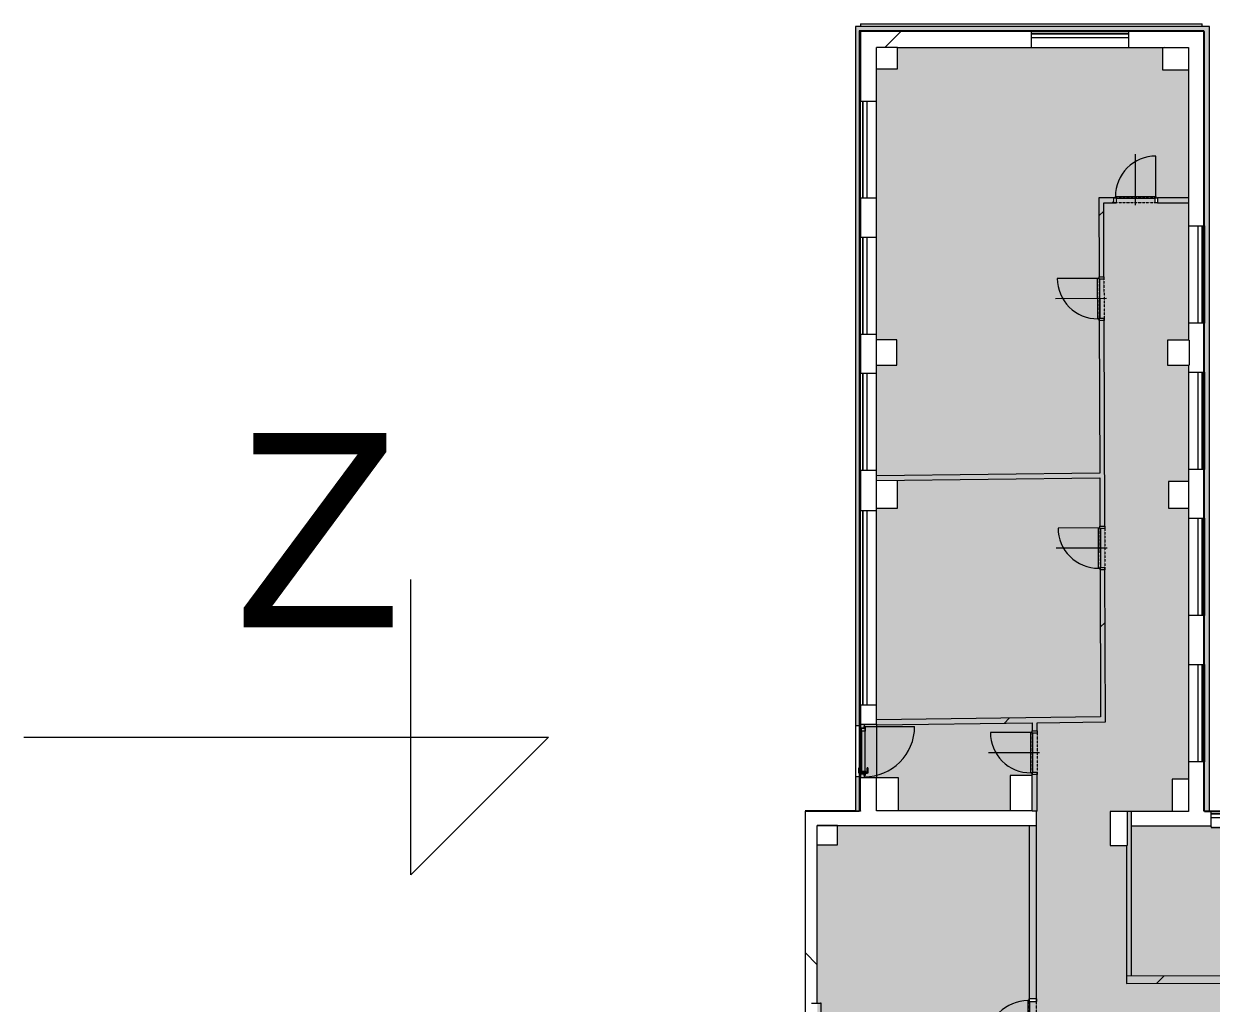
# Model space of a CAD drawing. Header units: millimetres. Extents: x -4051 to 472247, y -45352 to 20466.
# Drawn here: x 243694 to 268121, y -20089 to 58 of the extents above; entities that cross this region are included whole.
import ezdxf

# ---------------------------------------------------------------- set-up
doc = ezdxf.new("R2010")
doc.units = ezdxf.units.MM
doc.linetypes.add('Čerchovaná se dvěma tečkami', pattern=[2.59, 1, -0.53, 0, -0.53, 0, -0.53])
for name, color, linetype, lineweight in [('A-DETL-GENF', 92, 'Continuous', 9), ('A-DETL-THIN', 151, 'Continuous', 9), ('A-DOOR', 31, 'Continuous', 9), ('A-DOOR-FRAM', 31, 'Continuous', 9), ('A-FLOR', 192, 'Continuous', 9), ('A-GENM', 13, 'Continuous', 9), ('A-GLAZ', 151, 'Continuous', 9), ('A-GLAZ-SILL', 1, 'Continuous', 9), ('A-WALL', 113, 'Continuous', 9), ('A-WALL-PATT', 111, 'Continuous', 9), ('G-ANNO-TEXT', 231, 'Continuous', 9)]:
    doc.layers.add(name, color=color, linetype=linetype, lineweight=lineweight)
doc.styles.add('Arial_1', font='arial.ttf', dxfattribs={"height": 4000})
pattern_1 = [(45, (261221, 0), (-4242.6, 4242.6), [])]
pattern_2 = [(45, (261221, 0), (-7184, 7184), []), (45, (264094, -3e-12), (-7184, 7184), []), (45, (269842, -7e-12), (-4310.5, 10058), [4064, -2032, 67, -1965])]

# ---------------------------------------------------------------- blocks, each defined once
blk = doc.blocks.new('DVERE_1k_oblozka - DD03_01_800x1970_koupelna-1549491-Mapka _ závislý 1')
at = {"layer": 'A-DOOR'}
for p, q in [((-450, 53), (-400, 53)), ((-450, -47), (-450, 53)), ((-400, 53), (-400, -47)), ((0, 103), (0, -947)), ((400, 53), (450, 53)), ((400, -47), (400, 53)), ((450, 53), (450, -47)), ((-400, -47), (-450, -47)), ((-415, -47), (-415, -907)), ((-415, -62), (-400, -62)), ((-415, -77), (-415, -62)), ((415, -77), (-415, -77)), ((-400, -37), (400, -37)), ((305, -77), (-305, -77)), ((450, -47), (400, -47)), ((400, -62), (415, -62)), ((415, -77), (415, -47)), ((415, -62), (415, -77))]:
    blk.add_line(p, q, dxfattribs=at)
at = {"layer": 'A-DOOR', "linetype": 'Čerchovaná se dvěma tečkami'}
for p, q in [((-400, 53), (400, 53)), ((-400, -47), (400, -47))]:
    blk.add_line(p, q, dxfattribs=at)
at = {"layer": 'A-DOOR'}
blk.add_arc((-415, -77), 830, 270, 0, dxfattribs=at)
at = {"layer": 'A-DOOR-FRAM'}
for p, q in [((-450, 53), (-400, 53)), ((-400, 53), (-400, -47)), ((400, -47), (400, 53)), ((450, 53), (400, 53)), ((-400, -47), (-450, -47)), ((400, -47), (450, -47))]:
    blk.add_line(p, q, dxfattribs=at)
blk = doc.blocks.new('OKNO_4k_ - OKNO_4k_4000x1460-1966617-Mapka _ závislý 1')
at = {"layer": 'A-GLAZ'}
for p, q in [((-2000, 166), (2000, 166)), ((-2000, 115), (-2000, 166)), ((2000, 115), (-2000, 115)), ((-2000, 115), (2000, 115)), ((-2000, 35), (-2000, 115)), ((2000, 35), (-2000, 35)), ((2000, 166), (2000, 115)), ((2000, 115), (2000, 35))]:
    blk.add_line(p, q, dxfattribs=at)
blk = doc.blocks.new('OKNO_dvere vchod_1k_nadsvetlik - vstupni dvere 1100_2435-971794-Mapka _ závislý 1')
at = {"layer": 'A-GLAZ'}
for p, q in [((-995, -85), (-995, 950)), ((-1040, -85), (-960, -85)), ((-1040, -165), (-1040, -85)), ((-1040, -164), (-1035, -164)), ((-1040, -166), (-1040, -164)), ((-960, -165), (-1040, -165)), ((-1035, -166), (-1040, -166)), ((-1035, -164), (-1035, -166)), ((-995, -65), (-900, -65)), ((-995, -85), (-995, -65)), ((-995, -65), (-995, -85)), ((-900, -65), (-995, -65)), ((-960, -85), (-995, -85)), ((-960, -145), (-960, -85)), ((-960, -85), (-960, -165)), ((-900, -145), (-960, -145)), ((-960, -165), (-20, -165)), ((-900, -65), (-900, -145)), ((-80, -65), (-900, -65)), ((-900, -145), (-80, -145)), ((-147, -15), (-37, -15)), ((-37, -15), (-147, -15)), ((-147, -15), (-147, -28)), ((-147, -28), (-147, -15)), ((-147, -28), (-37, -28)), ((-37, -28), (-147, -28)), ((-147, -182), (-37, -182)), ((-37, -182), (-147, -182)), ((-147, -195), (-147, -182)), ((-147, -182), (-147, -195)), ((-147, -195), (-37, -195)), ((-37, -195), (-147, -195)), ((-80, -65), (15, -65)), ((-80, -145), (-80, -65)), ((15, -65), (-80, -65)), ((-20, -145), (-80, -145)), ((-70, -55), (-70, -155)), ((-24, -55), (-70, -55)), ((-24, -55), (-70, -55)), ((-24, -55), (-70, -55)), ((-24, -55), (-70, -55)), ((-70, -155), (-24, -155)), ((-70, -155), (-24, -155)), ((-70, -155), (-24, -155)), ((-70, -155), (-24, -155)), ((-57, -28), (-57, -182)), ((-37, -28), (-57, -28)), ((-37, -28), (-57, -28)), ((-57, -182), (-37, -182)), ((-57, -182), (-37, -182)), ((-51, -55), (-43, -55)), ((-51, -55), (-43, -55)), ((-43, -155), (-51, -155)), ((-43, -155), (-51, -155)), ((-37, -15), (-37, -28)), ((-37, -15), (-37, -28)), ((-37, -182), (-37, -28)), ((-37, -182), (-37, -195)), ((-37, -182), (-37, -195)), ((-24, -155), (-24, -55)), ((-24, -84), (-24, -55)), ((15, -85), (-20, -85)), ((-20, -85), (-20, -145)), ((-20, -85), (60, -85)), ((-20, -165), (-20, -85)), ((60, -165), (-20, -165)), ((15, -65), (15, -85)), ((15, -65), (15, -85)), ((55, -164), (60, -164)), ((55, -166), (55, -164)), ((60, -166), (55, -166)), ((60, -85), (60, -165)), ((60, -164), (60, -166))]:
    blk.add_line(p, q, dxfattribs=at)
blk.add_arc((-995, -85), 1035, 360, 90, dxfattribs=at)
at = {"layer": 'A-GLAZ-SILL'}
blk.add_line((-1040, 165), (60, 165), dxfattribs=at)
blk = doc.blocks.new('DVERE_1k_oblozka - DD03_01_800x1970_koupelna-1549493-Mapka _ závislý 1')
at = {"layer": 'A-DOOR'}
for p, q in [((-415, 72), (-415, 932)), ((0, -128), (0, 972)), ((-400, 72), (-450, 72)), ((-450, 72), (-450, -78)), ((415, 102), (-415, 102)), ((-415, 102), (-415, 87)), ((-415, 87), (-400, 87)), ((-400, -78), (-400, 72)), ((-400, 62), (400, 62)), ((305, 102), (-305, 102)), ((400, 87), (415, 87)), ((450, 72), (400, 72)), ((400, 72), (400, -78)), ((415, 87), (415, 102)), ((415, 102), (415, 72)), ((450, -78), (450, 72)), ((-450, -78), (-400, -78)), ((400, -78), (450, -78))]:
    blk.add_line(p, q, dxfattribs=at)
at = {"layer": 'A-DOOR', "linetype": 'Čerchovaná se dvěma tečkami'}
for p, q in [((-400, 72), (400, 72)), ((-400, -78), (400, -78))]:
    blk.add_line(p, q, dxfattribs=at)
at = {"layer": 'A-DOOR'}
blk.add_arc((-415, 102), 830, 360, 90, dxfattribs=at)
at = {"layer": 'A-DOOR-FRAM'}
for p, q in [((-400, 72), (-450, 72)), ((-400, -78), (-400, 72)), ((400, 72), (400, -78)), ((400, 72), (450, 72)), ((-450, -78), (-400, -78)), ((450, -78), (400, -78))]:
    blk.add_line(p, q, dxfattribs=at)
blk = doc.blocks.new('DVERE_1k_oblozka - DD03_01_800x1970_koupelna-1549492-Mapka _ závislý 1')
at = {"layer": 'A-DOOR'}
for p, q in [((-450, 53), (-400, 53)), ((-450, -47), (-450, 53)), ((-400, 53), (-400, -47)), ((0, 103), (0, -947)), ((400, 53), (450, 53)), ((400, -47), (400, 53)), ((450, 53), (450, -47)), ((-400, -47), (-450, -47)), ((-415, -47), (-415, -907)), ((-415, -62), (-400, -62)), ((-415, -77), (-415, -62)), ((415, -77), (-415, -77)), ((-400, -37), (400, -37)), ((305, -77), (-305, -77)), ((450, -47), (400, -47)), ((400, -62), (415, -62)), ((415, -77), (415, -47)), ((415, -62), (415, -77))]:
    blk.add_line(p, q, dxfattribs=at)
at = {"layer": 'A-DOOR', "linetype": 'Čerchovaná se dvěma tečkami'}
for p, q in [((-400, 53), (400, 53)), ((-400, -47), (400, -47))]:
    blk.add_line(p, q, dxfattribs=at)
at = {"layer": 'A-DOOR'}
blk.add_arc((-415, -77), 830, 270, 0, dxfattribs=at)
at = {"layer": 'A-DOOR-FRAM'}
for p, q in [((-450, 53), (-400, 53)), ((-400, 53), (-400, -47)), ((400, -47), (400, 53)), ((450, 53), (400, 53)), ((-400, -47), (-450, -47)), ((400, -47), (450, -47))]:
    blk.add_line(p, q, dxfattribs=at)
blk = doc.blocks.new('parapet s nosem_vnitní - parapet s nosem_vnitní-V78-Mapka _ závislý 1')
at = {"layer": 'A-GENM'}
for p, q in [((-450, -190), (-450, 0)), ((450, 0), (450, -190)), ((-450, -190), (-450, -200)), ((-450, -200), (450, -200)), ((-450, -200), (450, -200)), ((450, -200), (450, -190))]:
    blk.add_line(p, q, dxfattribs=at)
blk = doc.blocks.new('OKNO_2k_ - OKNO_2k_2000x1450-1963727-Mapka _ závislý 1')
at = {"layer": 'A-GLAZ'}
for p, q in [((-1000, 166), (1000, 166)), ((-1000, 115), (-1000, 166)), ((1000, 115), (-1000, 115)), ((-1000, 115), (1000, 115)), ((-1000, 35), (-1000, 115)), ((1000, 35), (-1000, 35)), ((1000, 166), (1000, 115)), ((1000, 115), (1000, 35))]:
    blk.add_line(p, q, dxfattribs=at)
blk = doc.blocks.new('parapet s nosem_vnitní - parapet s nosem_vnitní-568559-Mapka _ závislý 1')
at = {"layer": 'A-GENM'}
for p, q in [((-1000, -190), (-1000, 0)), ((1000, 0), (1000, -190)), ((-1000, -190), (-1000, -200)), ((-1000, -200), (1000, -200)), ((-1000, -200), (1000, -200)), ((1000, -200), (1000, -190))]:
    blk.add_line(p, q, dxfattribs=at)
blk = doc.blocks.new('parapet s nosem_vnitní - parapet s nosem_vnitní-1280328-Mapka _ závislý 1')
at = {"layer": 'A-GENM'}
for p, q in [((-2000, -190), (-2000, 0)), ((2000, 0), (2000, -190)), ((-2000, -190), (-2000, -200)), ((-2000, -200), (2000, -200)), ((-2000, -200), (2000, -200)), ((2000, -200), (2000, -190))]:
    blk.add_line(p, q, dxfattribs=at)
blk = doc.blocks.new('OKNO_2k_ - OKNO_2k_2000x1440-1963729-Mapka _ závislý 1')
at = {"layer": 'A-GLAZ'}
for p, q in [((-1000, -35), (1000, -35)), ((-1000, -115), (-1000, -35)), ((-1000, -115), (1000, -115)), ((-1000, -166), (-1000, -115)), ((1000, -115), (-1000, -115)), ((1000, -166), (-1000, -166)), ((1000, -35), (1000, -115)), ((1000, -115), (1000, -166))]:
    blk.add_line(p, q, dxfattribs=at)
blk = doc.blocks.new('parapet s nosem_vnitní - parapet s nosem_vnitní-1280325-Mapka _ závislý 1')
at = {"layer": 'A-GENM'}
for p, q in [((1000, 200), (-1000, 200)), ((-1000, 200), (-1000, 190)), ((1000, 200), (-1000, 200)), ((-1000, 0), (-1000, 190)), ((1000, 190), (1000, 200)), ((1000, 190), (1000, 0))]:
    blk.add_line(p, q, dxfattribs=at)
blk = doc.blocks.new('OKNO_2k_ - OKNO_2k_2000x1450-1963754-Mapka _ závislý 1')
at = {"layer": 'A-GLAZ'}
for p, q in [((-1000, -35), (1000, -35)), ((-1000, -115), (-1000, -35)), ((-1000, -115), (1000, -115)), ((-1000, -166), (-1000, -115)), ((1000, -115), (-1000, -115)), ((1000, -166), (-1000, -166)), ((1000, -35), (1000, -115)), ((1000, -115), (1000, -166))]:
    blk.add_line(p, q, dxfattribs=at)
blk = doc.blocks.new('OKNO_2k_ - OKNO_2k_2000 x 1500-1963725-Mapka _ závislý 1')
at = {"layer": 'A-GLAZ'}
for p, q in [((-1000, -35), (1000, -35)), ((-1000, -115), (-1000, -35)), ((-1000, -115), (1000, -115)), ((-1000, -166), (-1000, -115)), ((1000, -115), (-1000, -115)), ((1000, -166), (-1000, -166)), ((1000, -35), (1000, -115)), ((1000, -115), (1000, -166))]:
    blk.add_line(p, q, dxfattribs=at)
blk = doc.blocks.new('OKNO_2k_ - OKNO_2k_2400 x 1500-2131140-Mapka _ závislý 1')
at = {"layer": 'A-GLAZ'}
for p, q in [((-1200, -20), (1200, -20)), ((-1200, -100), (-1200, -20)), ((-1200, -100), (1200, -100)), ((-1200, -151), (-1200, -100)), ((1200, -100), (-1200, -100)), ((1200, -151), (-1200, -151)), ((1200, -20), (1200, -100)), ((1200, -100), (1200, -151))]:
    blk.add_line(p, q, dxfattribs=at)
blk = doc.blocks.new('parapet s nosem_vnitní - parapet s nosem_vnitní-V114-Mapka _ závislý 1')
at = {"layer": 'A-GENM'}
for p, q in [((1200, 200), (-1200, 200)), ((-1200, 200), (-1200, 190)), ((1200, 200), (-1200, 200)), ((-1200, 0), (-1200, 190)), ((1200, 190), (1200, 200)), ((1200, 190), (1200, 0))]:
    blk.add_line(p, q, dxfattribs=at)

msp = doc.modelspace()

# ---------------------------------------------------------------- hatches: boundary and pattern name
at = {"layer": 'A-DETL-GENF'}
h = msp.add_hatch(color=1, dxfattribs=at)
h.paths.add_polyline_path([(259935, -28962), (259935, -27934), (259765, -27934), (259765, -28962)])
h.paths.add_polyline_path([(277980, -28962), (277980, -27934), (272590, -27934), (272590, -28962), (276535, -28962)])
h.paths.add_polyline_path([(260185, -28962), (272290, -28962), (272290, -27934), (266030, -27934), (266030, -27116), (266170, -27116), (266170, -26158), (260015, -26158), (260015, -27300), (260470, -27300), (260470, -27934), (260185, -27934), (260185, -28938)])
h.paths.add_polyline_path([(306263, -17206), (306263, -17201), (305963, -17206)])
h.paths.add_polyline_path([(303255, -17206), (302445, -17206), (302445, -17626), (302045, -17626), (302045, -17206), (300300, -17206), (300300, -16586), (300700, -16586), (300700, -16956), (303333, -16956), (303333, -16556), (303733, -16556), (303733, -16956), (303575, -17201), (303255, -17201)])
h.paths.add_polyline_path([(303575, -17206), (303575, -17521), (303255, -17521), (303255, -17206), (303333, -17206)])
h.paths.add_polyline_path([(287267, -28813), (290069, -28813), (290069, -28418), (290469, -28418), (290469, -28813), (296064, -28813), (296064, -28515), (296164, -28515), (296164, -27157), (302484, -27157), (302484, -22766), (302069, -22766), (302069, -22732), (301980, -22732), (301980, -22382), (302484, -22366), (302484, -19232), (302734, -19232), (302734, -19830), (304824, -19830), (304824, -19580), (304874, -19580), (304874, -19830), (305674, -19830), (305674, -19580), (305724, -19580), (305724, -19830), (309958, -19830), (309958, -17206), (309010, -17206), (309010, -17501), (308710, -17501), (308710, -17206), (306263, -17206), (306263, -17501), (305963, -17501), (305963, -17206), (303578, -17201), (303733, -16956), (309308, -16956), (309308, -16584), (309708, -16584), (309708, -10920), (309308, -10920), (309308, -10523), (303721, -10564), (303721, -10951), (303303, -10952), (303301, -10564), (303150, -10561), (303149, -10385), (302049, -10392), (302049, -10572), (299980, -10577), (299979, -10406), (299929, -10392), (299928, -10372), (298279, -10372), (298278, -10418), (298229, -10418), (298230, -10598), (294708, -10622), (294708, -11022), (294308, -11022), (294308, -16631), (294728, -16631), (294728, -17172), (294308, -17172), (294308, -17585), (290500, -17585), (290500, -17935), (290000, -17935), (290000, -17585), (284831, -17585), (284831, -18005), (284431, -18005), (284431, -16843), (284031, -16830), (284031, -16443), (284431, -16443), (284431, -12506), (284752, -12488), (284781, -12481), (284781, -17335), (284846, -17335), (284846, -4241), (284781, -4241), (284781, -11626), (284681, -11606), (284431, -11606), (284431, -10846), (284096, -10846), (284096, -10446), (284431, -10446), (284431, -4686), (284096, -4686), (284096, -4286), (284431, -4286), (284431, -4241), (278023, -4241), (278023, -4286), (278348, -4286), (278348, -4686), (278023, -4686), (278023, -10446), (278348, -10446), (278348, -10846), (278023, -10846), (278023, -16143), (278448, -16143), (278448, -16843), (278048, -16843), (278048, -16443), (272453, -16443), (272453, -16843), (272053, -16843), (272053, -16443), (266478, -16443), (266478, -16143), (267314, -16140), (267314, -15478), (267654, -15478), (267654, -9908), (267244, -9908), (267244, -9358), (267654, -9358), (267654, -6966), (267224, -6966), (267224, -6451), (267654, -6451), (267654, -887), (267121, -887), (267121, -432), (261669, -432), (261669, -872), (261234, -891), (261234, -6443), (261654, -6443), (261654, -6963), (261234, -6963), (261234, -9340), (261669, -9340), (261669, -9908), (261234, -9908), (261234, -14352), (260879, -14358), (260879, -15447), (260903, -15452), (260904, -15452), (261689, -15452), (261689, -16130), (263982, -16130), (263982, -15402), (264437, -15402), (264437, -16140), (264527, -16143), (264527, -16430), (260430, -16430), (260430, -16830), (260015, -16830), (260015, -21265), (260430, -21265), (260430, -21665), (260015, -21665), (260035, -25858), (266470, -25858), (266470, -27684), (272070, -27684), (272070, -27207), (272470, -27207), (272470, -27684), (278067, -27684), (278067, -27207), (278467, -27207), (278467, -24339), (278717, -24339), (278717, -25069), (279257, -25069), (279257, -25319), (280157, -25319), (280157, -25069), (282347, -25069), (282347, -25319), (283232, -25319), (283247, -25069), (283823, -25069), (283823, -22483), (284173, -22483), (284173, -22393), (284573, -22393), (284573, -22813), (284173, -22813), (284173, -28413), (284518, -28413), (284518, -28813), (286806, -28813)])
h.paths.add_polyline_path([(292964, -24343), (292968, -24293), (293064, -24293), (293064, -24343), (292968, -24343)])
h.paths.add_polyline_path([(272470, -24274), (272370, -24274), (272370, -24224), (272470, -24224)])
h.paths.add_polyline_path([(293064, -23493), (292964, -23493), (292968, -23443), (293064, -23443)])
h.paths.add_polyline_path([(272470, -23424), (272370, -23424), (272370, -23374), (272470, -23374)])
h.paths.add_polyline_path([(284717, -22813), (284717, -22713), (284767, -22713), (284752, -22813)])
h.paths.add_polyline_path([(289237, -22813), (289187, -22813), (289187, -22713), (289237, -22713)])
h.paths.add_polyline_path([(288337, -22813), (288337, -22713), (288387, -22713), (288387, -22813)])
h.paths.add_polyline_path([(293134, -22813), (293134, -22713), (293184, -22713), (293184, -22813)])
h.paths.add_polyline_path([(293984, -22813), (293984, -22713), (294034, -22713), (294034, -22813)])
h.paths.add_polyline_path([(290814, -22813), (290764, -22813), (290764, -22713), (290814, -22713)])
h.paths.add_polyline_path([(291614, -22813), (291614, -22713), (291664, -22713), (291664, -22813)])
h.paths.add_polyline_path([(285567, -22813), (285567, -22713), (285617, -22713), (285617, -22813)])
h.paths.add_polyline_path([(278130, -22803), (278130, -22383), (278530, -22383), (278530, -22803), (278432, -22803)])
h.paths.add_polyline_path([(295909, -22732), (295909, -22382), (296409, -22382), (296409, -22732)])
h.paths.add_polyline_path([(295011, -22720), (295011, -22545), (295236, -22545), (295236, -22720)])
h.paths.add_polyline_path([(290500, -22713), (290000, -22713), (290000, -22363), (290500, -22363)])
h.paths.add_polyline_path([(297543, -22532), (297493, -22532), (297493, -22382), (297543, -22382)])
h.paths.add_polyline_path([(296693, -22532), (296643, -22532), (296643, -22382), (296693, -22382)])
h.paths.add_polyline_path([(263220, -22425), (263120, -22425), (263120, -22375), (263220, -22375)])
h.paths.add_polyline_path([(266470, -21665), (266030, -21665), (266030, -21265), (266470, -21265), (266470, -21600)])
h.paths.add_polyline_path([(268742, -21600), (268692, -21600), (268692, -21500), (268742, -21500), (268742, -21562)])
h.paths.add_polyline_path([(267842, -21600), (267842, -21500), (267892, -21500), (267892, -21600)])
h.paths.add_polyline_path([(271822, -21600), (271772, -21600), (271772, -21500), (271822, -21500), (271822, -21562)])
h.paths.add_polyline_path([(270972, -21600), (270922, -21600), (270922, -21500), (270972, -21500), (270972, -21562)])
h.paths.add_polyline_path([(263120, -21575), (263120, -21525), (263220, -21539), (263220, -21575)])
h.paths.add_polyline_path([(272088, -21562), (272088, -21212), (272588, -21212), (272584, -21562), (272370, -21562)])
h.paths.add_polyline_path([(264820, -21415), (264820, -21265), (264870, -21265), (264870, -21415)])
h.paths.add_polyline_path([(265720, -21415), (265670, -21415), (265670, -21265), (265720, -21265)])
h.paths.add_polyline_path([(283443, -21323), (283443, -21223), (283493, -21223), (283493, -21323)])
h.paths.add_polyline_path([(284143, -21323), (284093, -21323), (284093, -21223), (284143, -21223)])
h.paths.add_polyline_path([(264377, -20900), (264377, -20850), (264527, -20850), (264527, -20900)])
h.paths.add_polyline_path([(293225, -20879), (293175, -20879), (293176, -20729), (293226, -20729)])
h.paths.add_polyline_path([(292225, -20876), (292226, -20725), (292276, -20725), (292275, -20876), (292225, -20875)])
h.paths.add_polyline_path([(289334, -20864), (289284, -20864), (289285, -20714), (289335, -20714), (289334, -20864)])
h.paths.add_polyline_path([(288384, -20860), (288334, -20860), (288335, -20710), (288385, -20710), (288384, -20860)])
h.paths.add_polyline_path([(287167, -20705), (286867, -20704), (286867, -19936), (287167, -19936), (287167, -20036)])
h.paths.add_polyline_path([(286004, -20237), (285954, -20236), (285958, -20136), (286008, -20137), (286004, -20236)])
h.paths.add_polyline_path([(285155, -20208), (285105, -20206), (285108, -20106), (285158, -20108), (285155, -20206)])
h.paths.add_polyline_path([(264377, -20050), (264377, -20000), (264527, -20000), (264527, -20050)])
h.paths.add_polyline_path([(268991, -19675), (268990, -19525), (269040, -19525), (269041, -19675)])
h.paths.add_polyline_path([(269841, -19672), (269840, -19522), (269890, -19525), (269891, -19672)])
h.paths.add_polyline_path([(273207, -19659), (273207, -19509), (273256, -19509), (273256, -19659)])
h.paths.add_polyline_path([(274056, -19656), (274056, -19506), (274106, -19506), (274106, -19656)])
h.paths.add_polyline_path([(274756, -19543), (274756, -19143), (275056, -19143), (275056, -19543)])
h.paths.add_polyline_path([(281952, -19336), (281952, -19286), (282052, -19286), (282052, -19336)])
h.paths.add_polyline_path([(302124, -19232), (302124, -19132), (302174, -19132), (302174, -19232)])
h.paths.add_polyline_path([(301324, -19232), (301274, -19232), (301274, -19132), (301324, -19132)])
h.paths.add_polyline_path([(277306, -19013), (277256, -19013), (277256, -18913), (277306, -18913)])
h.paths.add_polyline_path([(276506, -19013), (276506, -18913), (276556, -18913), (276535, -19013)])
h.paths.add_polyline_path([(279078, -19013), (279078, -18913), (279128, -18913), (279128, -19013)])
h.paths.add_polyline_path([(278228, -19013), (278228, -18913), (278278, -18913), (278278, -19013)])
h.paths.add_polyline_path([(283647, -18846), (283597, -18846), (283597, -18746), (283647, -18746)])
h.paths.add_polyline_path([(284247, -18846), (284247, -18746), (284297, -18746), (284297, -18846)])
h.paths.add_polyline_path([(281952, -18686), (281952, -18636), (282052, -18636), (282052, -18686)])
h.paths.add_polyline_path([(282421, -18186), (282421, -16780), (282721, -16780), (282721, -18186), (282698, -18186)])
h.paths.add_polyline_path([(296436, -17972), (296026, -17972), (296026, -17272), (296436, -17272), (296436, -17585)])
h.paths.add_polyline_path([(295086, -17272), (295086, -17172), (295136, -17172), (295136, -17272)])
h.paths.add_polyline_path([(295936, -17272), (295936, -17172), (295986, -17172), (295986, -17272)])
h.paths.add_polyline_path([(308710, -17206), (309017, -17201), (309010, -17201), (308710, -17201)])
h.paths.add_polyline_path([(266393, -16843), (266043, -16843), (266043, -16143), (266393, -16143), (266393, -16443)])
h.paths.add_polyline_path([(280850, -15762), (280750, -15762), (280750, -15712), (280850, -15712)])
h.paths.add_polyline_path([(283078, -15762), (283078, -15712), (283178, -15712), (283178, -15762)])
h.paths.add_polyline_path([(264437, -15385), (264437, -15335), (264537, -15335), (264537, -15385), (264437, -15385)])
h.paths.add_polyline_path([(283078, -15112), (283078, -15062), (283178, -15062), (283178, -15112)])
h.paths.add_polyline_path([(280850, -15112), (280750, -15112), (280750, -15062), (280850, -15062)])
h.paths.add_polyline_path([(280750, -14852), (280750, -14802), (280850, -14802), (280850, -14852)])
h.paths.add_polyline_path([(283078, -14750), (283078, -14700), (283178, -14700), (283178, -14750)])
h.paths.add_polyline_path([(264537, -14535), (264437, -14535), (264437, -14485), (264537, -14485)])
h.paths.add_polyline_path([(280750, -14202), (280750, -14152), (280850, -14152), (280850, -14202)])
h.paths.add_polyline_path([(283178, -14100), (283078, -14100), (283078, -14050), (283178, -14050)])
h.paths.add_polyline_path([(300150, -13752), (300150, -13702), (300300, -13702), (300300, -13752)])
h.paths.add_polyline_path([(300300, -12902), (300150, -12902), (300150, -12852), (300300, -12852)])
h.paths.add_polyline_path([(300420, -12690), (300420, -12590), (300470, -12589), (300470, -12689)])
h.paths.add_polyline_path([(301070, -12687), (301070, -12587), (301120, -12587), (301120, -12686)])
h.paths.add_polyline_path([(303635, -12047), (303634, -11997), (303734, -11997), (303721, -12046)])
h.paths.add_polyline_path([(281248, -11479), (281198, -11479), (281198, -11379), (281248, -11379)])
h.paths.add_polyline_path([(282098, -11479), (282048, -11479), (282048, -11379), (282098, -11379)])
h.paths.add_polyline_path([(303627, -11197), (303634, -11147), (303726, -11147), (303721, -11196), (303634, -11197)])
h.paths.add_polyline_path([(265833, -11177), (265833, -11127), (265933, -11127), (265931, -11177)])
h.paths.add_polyline_path([(300700, -10977), (300300, -10977), (300300, -10577), (300700, -10584)])
h.paths.add_polyline_path([(265831, -10327), (265831, -10277), (265931, -10277), (265931, -10327)])
h.paths.add_polyline_path([(265817, -6045), (265817, -5995), (265916, -5995), (265916, -6045)])
h.paths.add_polyline_path([(265814, -5195), (265814, -5145), (265914, -5145), (265914, -5195)])
h.paths.add_polyline_path([(266164, -3625), (266114, -3625), (266114, -3525), (266164, -3525)])
h.paths.add_polyline_path([(266964, -3625), (266964, -3525), (267014, -3525), (267014, -3625)])
at = {"layer": 'A-WALL-PATT'}
for points in [[(268084, -102), (268084, -2), (260804, -2), (260804, -102), (267984, -102)], [(267984, -16143), (268084, -16143), (268084, -102), (267984, -102), (267984, -15862)]]:
    msp.add_hatch(color=41, dxfattribs=at).paths.add_polyline_path(points)
h = msp.add_hatch(color=41, dxfattribs=at)
h.paths.add_polyline_path([(260854, -16130), (260904, -16130), (260903, -15452), (260804, -15452), (260804, -16130)])
h.paths.add_polyline_path([(260804, -14377), (260904, -14352), (260903, -102), (260804, -102), (260804, -14352)])
h = msp.add_hatch(dxfattribs=at)
h.set_pattern_fill('FP_9', color=256, angle=45, style=0, pattern_type=2)
h.set_pattern_definition([(315, (260903.5, -10989.6), (5747.4, 5747.4), []), (270, (263595.7, -20147.5), (5747.4, -5747.4), [1016, -10478.7]), (315, (263596, -21163.5), (5747.4, 5747.4), [1016, -7112]), (9e-14, (264314, -21882), (5747.4, 5747.4), [1016, -10478.7]), (45, (265330, -21882), (-5747.4, 5747.4), [1016, -7112]), (270, (266048.5, -20147.5), (5747.4, -5747.4), [1016, -10478.7]), (315, (265330, -19429), (5747.4, 5747.4), [1016, -7112]), (9e-14, (264314, -19429), (5747.4, 5747.4), [1016, -10478.7]), (45, (263596, -20147.5), (-5747.4, 5747.4), [1016, -7112]), (315, (266977, -22811), (5747.4, 5747.4), [2032, -6096])])
h.paths.add_polyline_path([(260904, -16130), (261234, -16130), (261234, -15452), (260904, -15452)])
h.paths.add_polyline_path([(260904, -14352), (261234, -14352), (261234, -102), (260904, -102), (260904, -1532), (261232, -1532), (261224, -3532), (260904, -3532), (260904, -4332), (261232, -4332), (261224, -6332), (260904, -6332), (260904, -7132), (261232, -7132), (261224, -9132), (260904, -9132), (260904, -9957), (261233, -9957), (261224, -13957), (260904, -13957), (260904, -14261)])
h = msp.add_hatch(dxfattribs=at)
h.set_pattern_fill('FP_10', color=256, angle=-315, style=0, pattern_type=2)
h.set_pattern_definition([(225, (261735, -102), (5747, -5747), []), (180, (252577, -2794), (-5747.4, -5747.4), [1016, -10478.7]), (225, (251561, -2794), (5747.4, -5747.4), [1016, -7112]), (270, (250842.5, -3512.4), (5747.4, -5747.4), [1016, -10478.7]), (315, (250842.5, -4528), (5747.4, 5747.4), [1016, -7112]), (180, (252577, -5247), (-5747.4, -5747.4), [1016, -10478.7]), (225, (253295, -4528), (5747.4, -5747.4), [1016, -7112]), (270, (253295.3, -3512.4), (5747.4, -5747.4), [1016, -10478.7]), (315, (252577, -2794), (5747.4, 5747.4), [1016, -7112]), (225, (249914, -6176), (5747.4, -5747.4), [2032, -6096])])
h.paths.add_polyline_path([(267984, -432), (267984, -102), (266421, -102), (266421, -430), (264421, -422), (264421, -102), (261234, -102), (261234, -432), (267654, -432)])
h = msp.add_hatch(dxfattribs=at)
h.set_pattern_fill('FP_17', color=256, angle=45, style=0, pattern_type=2)
h.set_pattern_definition(pattern_2)
h.paths.add_polyline_path([(261234, -432), (261234, -872), (261669, -872), (261669, -432)])
h = msp.add_hatch(dxfattribs=at)
h.set_pattern_fill('FP_17', color=256, angle=45, style=0, pattern_type=2)
h.set_pattern_definition(pattern_2)
h.paths.add_polyline_path([(267121, -432), (267121, -887), (267654, -887), (267654, -432)])
h = msp.add_hatch(dxfattribs=at)
h.set_pattern_fill('FP_11', color=256, angle=45, style=0, pattern_type=2)
h.set_pattern_definition([(135, (267983.5, -5414), (-5747.4, -5747.4), []), (90, (265291.4, 3744), (-5747.4, 5747.4), [1016, -10478.7]), (135, (265291, 4760), (-5747.4, -5747.4), [1016, -7112]), (180, (264573, 5478.5), (-5747.4, -5747.4), [1016, -10478.7]), (225, (263557, 5478.5), (5747.4, -5747.4), [1016, -7112]), (90, (262838.5, 3744), (-5747.4, 5747.4), [1016, -10478.7]), (135, (263557, 3026), (-5747.4, -5747.4), [1016, -7112]), (180, (264573, 3025.7), (-5747.4, -5747.4), [1016, -10478.7]), (225, (265291, 3744), (5747.4, -5747.4), [1016, -7112]), (135, (261910, 6407), (-5747.4, -5747.4), [2032, -6096])])
h.paths.add_polyline_path([(267654, -16143), (267984, -16143), (267984, -15122), (267655, -15122), (267664, -13122), (267984, -13122), (267984, -12112), (267655, -12112), (267664, -10112), (267984, -10112), (267984, -9112), (267655, -9112), (267669, -7112), (267984, -7112), (267984, -6102), (267655, -6102), (267664, -4102), (267984, -4102), (267984, -432), (267654, -432), (267654, -15862)])
h = msp.add_hatch(dxfattribs=at)
h.set_pattern_fill('FP_12', color=256, style=0, pattern_type=2)
h.set_pattern_definition(pattern_1)
h.paths.add_polyline_path([(265809, -3625), (266114, -3625), (266114, -3525), (265808, -3525)])
h.paths.add_polyline_path([(267014, -3625), (267654, -3625), (267654, -3525), (267014, -3525)])
h = msp.add_hatch(dxfattribs=at)
h.set_pattern_fill('FP_12', color=256, style=0, pattern_type=2)
h.set_pattern_definition(pattern_1)
h.paths.add_polyline_path([(265843, -14201), (265943, -14199), (265933, -11177), (265833, -11177), (265838, -12455)])
h.paths.add_polyline_path([(265831, -10277), (265931, -10277), (265916, -6045), (265817, -6045), (265830, -10184)])
h.paths.add_polyline_path([(265814, -5145), (265914, -5145), (265909, -3625), (265809, -3625)])
h = msp.add_hatch(dxfattribs=at)
h.set_pattern_fill('FP_51', color=256, angle=45, style=0, pattern_type=2)
h.set_pattern_definition(pattern_2)
h.paths.add_polyline_path([(261234, -6963), (261654, -6963), (261654, -6443), (261234, -6443)])
h = msp.add_hatch(dxfattribs=at)
h.set_pattern_fill('FP_17', color=256, angle=45, style=0, pattern_type=2)
h.set_pattern_definition(pattern_2)
h.paths.add_polyline_path([(267224, -6966), (267664, -6966), (267654, -6451), (267224, -6451)])
h = msp.add_hatch(dxfattribs=at)
h.set_pattern_fill('FP_51', color=256, angle=45, style=0, pattern_type=2)
h.set_pattern_definition(pattern_2)
h.paths.add_polyline_path([(261234, -9908), (261669, -9908), (261669, -9335), (261234, -9340)])
h = msp.add_hatch(dxfattribs=at)
h.set_pattern_fill('FP_17', color=256, angle=45, style=0, pattern_type=2)
h.set_pattern_definition(pattern_2)
h.paths.add_polyline_path([(267244, -9908), (267654, -9908), (267654, -9358), (267244, -9358)])
h = msp.add_hatch(dxfattribs=at)
h.set_pattern_fill('FP_12', color=256, style=0, pattern_type=2)
h.set_pattern_definition(pattern_1)
h.paths.add_polyline_path([(261234, -14361), (265944, -14299), (265943, -14199), (261234, -14261), (261234, -14352)])
h = msp.add_hatch(dxfattribs=at)
h.set_pattern_fill('FP_17', color=256, angle=45, style=0, pattern_type=2)
h.set_pattern_definition(pattern_2)
h.paths.add_polyline_path([(261234, -15452), (261234, -16130), (261689, -16130), (261689, -15452)])
h = msp.add_hatch(dxfattribs=at)
h.set_pattern_fill('FP_17', color=256, angle=45, style=0, pattern_type=2)
h.set_pattern_definition(pattern_2)
h.paths.add_polyline_path([(263982, -16130), (264437, -16130), (264437, -15402), (263982, -15402)])
h = msp.add_hatch(dxfattribs=at)
h.set_pattern_fill('FP_17', color=256, angle=45, style=0, pattern_type=2)
h.set_pattern_definition(pattern_2)
h.paths.add_polyline_path([(267654, -16143), (267654, -15478), (267314, -15478), (267314, -16143)])
h = msp.add_hatch(dxfattribs=at)
h.set_pattern_fill('FP_13', color=256, angle=45, style=0, pattern_type=2)
h.set_pattern_definition([(45, (265020, -16430), (-5747, 5747), []), (5e-14, (274177.6, -13738), (5747.4, 5747.4), [1016, -10478.7]), (45, (275193.6, -13738), (-5747.4, 5747.4), [1016, -7112]), (90, (275912, -13019.4), (-5747.4, 5747.4), [1016, -10478.7]), (135, (275912, -12003.4), (-5747.4, -5747.4), [1016, -7112]), (5e-14, (274177.6, -11285), (5747.4, 5747.4), [1016, -10478.7]), (45, (273459, -12003.4), (-5747.4, 5747.4), [1016, -7112]), (90, (273459, -13019.4), (-5747.4, 5747.4), [1016, -10478.7]), (135, (274177.6, -13738), (-5747.4, -5747.4), [1016, -7112]), (45, (276841, -10356), (-5747.4, 5747.4), [2032, -6096])])
h.paths.add_polyline_path([(260103, -16430), (264527, -16430), (264527, -16140), (259765, -16140), (259765, -16430), (260015, -16430)])
h = msp.add_hatch(dxfattribs=at)
h.set_pattern_fill('FP_71', color=256, angle=45, style=0, pattern_type=2)
h.set_pattern_definition([(315, (266043, -19367), (5747, 5747), []), (270, (268735, -28525), (5747.4, -5747.4), [1016, -10478.7]), (315, (268735, -29541), (5747.4, 5747.4), [1016, -7112]), (360, (269453.4, -30259.3), (5747.4, 5747.4), [1016, -10478.7]), (45, (270469, -30259), (-5747.4, 5747.4), [1016, -7112]), (270, (271188, -28525), (5747.4, -5747.4), [1016, -10478.7]), (315, (270469, -27806.5), (5747.4, 5747.4), [1016, -7112]), (360, (269453.4, -27806.5), (5747.4, 5747.4), [1016, -10478.7]), (45, (268735, -28525), (-5747.4, 5747.4), [1016, -7112]), (315, (272117, -31188), (5747.4, 5747.4), [2032, -6096])])
h.paths.add_polyline_path([(266378, -16843), (266393, -16843), (266378, -16143), (266043, -16143), (266043, -16843), (266265, -16843)])
h = msp.add_hatch(dxfattribs=at)
h.set_pattern_fill('FP_22', color=256, angle=-315, style=0, pattern_type=2)
h.set_pattern_definition([(225, (269589, -16143), (5747, -5747), []), (180, (260431.4, -18835.4), (-5747.4, -5747.4), [1016, -10478.7]), (225, (259415, -18835.4), (5747.4, -5747.4), [1016, -7112]), (270, (258697, -19554), (5747.4, -5747.4), [1016, -10478.7]), (315, (258697, -20570), (5747.4, 5747.4), [1016, -7112]), (180, (260431.4, -21288), (-5747.4, -5747.4), [1016, -10478.7]), (225, (261150, -20570), (5747.4, -5747.4), [1016, -7112]), (270, (261150, -19554), (5747.4, -5747.4), [1016, -10478.7]), (315, (260431, -18835.4), (5747.4, 5747.4), [1016, -7112]), (225, (257768, -22217), (5747.4, -5747.4), [2032, -6096])])
h.paths.add_polyline_path([(278048, -16443), (278448, -16443), (278448, -16143), (276806, -16143), (276806, -16443), (278023, -16443)])
h.paths.add_polyline_path([(266478, -16443), (268121, -16443), (268121, -16143), (266478, -16143)])
h.paths.add_polyline_path([(270521, -16443), (270745, -16443), (270745, -16143), (270521, -16143), (270521, -16435)])
h.paths.add_polyline_path([(271995, -16443), (272606, -16434), (272606, -16143), (271995, -16143), (271995, -16439)])
h.paths.add_polyline_path([(275056, -16443), (275206, -16426), (275206, -16143), (275056, -16143), (275056, -16294)])
h = msp.add_hatch(dxfattribs=at)
h.set_pattern_fill('FP_14', color=256, angle=45, style=0, pattern_type=2)
h.set_pattern_definition([(135, (260015, -19308), (-5747, -5747), []), (90, (257323, -10150), (-5747.4, 5747.4), [1016, -10478.7]), (135, (257323, -9134), (-5747.4, -5747.4), [1016, -7112]), (180, (256605, -8416), (-5747.4, -5747.4), [1016, -10478.7]), (225, (255589, -8416), (5747.4, -5747.4), [1016, -7112]), (90, (254870.3, -10150), (-5747.4, 5747.4), [1016, -10478.7]), (135, (255589, -10869), (-5747.4, -5747.4), [1016, -7112]), (180, (256605, -10868.7), (-5747.4, -5747.4), [1016, -10478.7]), (225, (257323, -10150), (5747.4, -5747.4), [1016, -7112]), (135, (253941.5, -7487), (-5747.4, -5747.4), [2032, -6096])])
h.paths.add_polyline_path([(259765, -27934), (260015, -27934), (260015, -22789), (259765, -22789), (259765, -27300)])
h.paths.add_polyline_path([(259765, -21889), (260015, -21889), (260001, -20989), (259765, -20989), (259765, -21665)])
h.paths.add_polyline_path([(259815, -20089), (260015, -20089), (260015, -16430), (259765, -16430), (259765, -20089)])
h = msp.add_hatch(dxfattribs=at)
h.set_pattern_fill('FP_17', color=256, angle=45, style=0, pattern_type=2)
h.set_pattern_definition(pattern_2)
h.paths.add_polyline_path([(260430, -16830), (260430, -16430), (260015, -16430), (260015, -16830), (260103, -16830)])
h = msp.add_hatch(dxfattribs=at)
h.set_pattern_fill('FP_12', color=256, style=0, pattern_type=2)
h.set_pattern_definition(pattern_1)
h.paths.add_polyline_path([(266378, -19685), (268991, -19675), (268990, -19525), (266378, -19535)])
h.paths.add_polyline_path([(269891, -19672), (273207, -19659), (273206, -19509), (269890, -19522)])
h.paths.add_polyline_path([(274106, -19656), (275056, -19652), (275056, -19543), (274756, -19543), (274756, -19503), (274106, -19506)])

# ---------------------------------------------------------------- linework, layer by layer
at = {"layer": 'A-DETL-THIN'}
for p, q in [((267966, -87), (260879, -87)), ((260879, -87), (260879, -16142)), ((267966, -16140), (267966, -87)), ((251658, -17447), (251658, -11372)), ((243694, -14618), (254486, -14618)), ((254486, -14618), (251658, -17447)), ((260879, -16142), (259765, -16142)), ((259765, -16142), (259765, -28962)), ((277678, -16140), (267966, -16140))]:
    msp.add_line(p, q, dxfattribs=at)
at = {"layer": 'A-FLOR'}
msp.add_line((260804, -16130), (259765, -16130), dxfattribs=at)
at = {"layer": 'A-WALL'}
for p, q in [((260904, 58), (267935, 58)), ((260904, 58), (260904, -2)), ((267935, -4), (267935, 58)), ((260904, -102), (260904, -1532)), ((264421, -102), (260904, -102)), ((267984, -102), (266421, -102)), ((267984, -4102), (267984, -102)), ((261234, -14361), (261234, -432)), ((261669, -432), (261234, -432)), ((261669, -432), (267654, -432)), ((261669, -872), (261669, -432)), ((267121, -432), (267121, -887)), ((267654, -432), (267654, -6451)), ((261234, -872), (261669, -872)), ((267121, -887), (267654, -887)), ((260904, -3532), (260904, -4332)), ((266114, -3525), (265808, -3525)), ((265808, -3525), (265814, -5145)), ((265909, -3625), (266114, -3625)), ((265914, -5145), (265909, -3625)), ((267654, -3525), (267014, -3525)), ((267014, -3625), (267654, -3625)), ((265817, -6045), (265827, -9184)), ((265931, -10277), (265917, -6045)), ((267984, -7112), (267984, -6102)), ((260904, -6332), (260904, -7132)), ((261654, -6443), (261234, -6443)), ((261654, -6963), (261654, -6443)), ((267224, -6451), (267224, -6966)), ((267664, -6451), (267224, -6451)), ((267664, -6451), (267664, -6966)), ((261234, -6963), (261654, -6963)), ((267224, -6966), (267664, -6966)), ((267654, -6966), (267654, -16143)), ((260904, -9132), (260904, -9957)), ((265827, -9184), (261234, -9240)), ((267984, -10112), (267984, -9112)), ((261234, -9340), (265827, -9284)), ((261669, -9908), (261669, -9335)), ((265827, -9284), (265831, -10277)), ((267244, -9358), (267244, -9908)), ((267654, -9358), (267244, -9358)), ((261234, -9908), (261669, -9908)), ((267244, -9908), (267654, -9908)), ((265833, -11177), (265843, -14201)), ((265944, -14299), (265933, -11177)), ((267984, -13122), (267984, -12112)), ((260904, -13957), (260904, -14352)), ((260984, -14352), (261234, -14352)), ((265843, -14201), (261234, -14261)), ((261234, -14361), (264437, -14319)), ((264437, -14319), (264437, -14485)), ((264537, -14318), (265944, -14299)), ((264537, -14485), (264537, -14318)), ((267984, -16143), (267984, -15122)), ((264437, -16140), (264437, -15385)), ((264537, -16140), (264537, -15385)), ((261689, -15452), (260984, -15452)), ((261234, -16130), (261234, -15452)), ((261689, -16130), (261689, -15452)), ((263982, -15402), (263982, -16130)), ((264437, -15402), (263982, -15402)), ((264437, -16130), (264437, -15402)), ((267314, -15478), (267314, -16143)), ((267654, -15478), (267314, -15478)), ((260904, -16140), (259765, -16140)), ((259765, -16140), (259765, -20089)), ((260904, -16130), (260904, -16140)), ((264437, -16130), (261234, -16130)), ((264537, -16140), (264437, -16140)), ((264527, -20000), (264527, -16140)), ((267654, -16143), (266043, -16143)), ((266043, -16143), (266043, -16843)), ((266393, -16143), (266393, -16843)), ((266478, -19535), (266478, -16143)), ((260015, -16430), (264527, -16430)), ((260015, -20089), (260015, -16430)), ((260430, -16430), (260015, -16430)), ((260430, -16830), (260430, -16430)), ((264377, -16430), (264377, -20000)), ((266478, -16443), (268121, -16443)), ((260015, -16830), (260430, -16830)), ((266043, -16843), (266393, -16843)), ((266378, -16843), (266378, -19685)), ((268990, -19525), (266378, -19535)), ((266378, -19685), (268991, -19675))]:
    msp.add_line(p, q, dxfattribs=at)
at = {"layer": 'A-WALL', "color": 40}
for p, q in [((268084, -2), (260804, -2)), ((260804, -2), (260804, -16130)), ((268084, -16143), (268084, -2)), ((260804, -14377), (260903, -14377)), ((260903, -14352), (260904, -14352)), ((260903, -15432), (260804, -15432)), ((260904, -15452), (260903, -15452)), ((260904, -16130), (260904, -15452)), ((260804, -16130), (260904, -16130)), ((267984, -16143), (268121, -16143))]:
    msp.add_line(p, q, dxfattribs=at)
at = {"layer": 'A-WALL', "color": 41}
msp.add_line((260903, -14352), (260903, -15452), dxfattribs=at)

# ---------------------------------------------------------------- block references
at = {"layer": 'A-DOOR'}
for name, p, rotation in [('DVERE_1k_oblozka - DD03_01_800x1970_koupelna-1549492-Mapka _ závislý 1', (266564, -3572), 180), ('DVERE_1k_oblozka - DD03_01_800x1970_koupelna-1549491-Mapka _ závislý 1', (265862, -5595), 270.1895959118316), ('DVERE_1k_oblozka - DD03_01_800x1970_koupelna-1549491-Mapka _ závislý 1', (265879, -10727), 270.1895959118316), ('DVERE_1k_oblozka - DD03_01_800x1970_koupelna-1549491-Mapka _ závislý 1', (264484, -14935), 269.9999999999999), ('DVERE_1k_oblozka - DD03_01_800x1970_koupelna-1549493-Mapka _ závislý 1', (264449, -20450), 89.99999999999993)]:
    msp.add_blockref(name, p, dxfattribs=dict(at, rotation=rotation))
at = {"layer": 'A-GENM'}
for name, p, rotation in [('parapet s nosem_vnitní - parapet s nosem_vnitní-1280325-Mapka _ závislý 1', (265421, -232), 180), ('parapet s nosem_vnitní - parapet s nosem_vnitní-568559-Mapka _ závislý 1', (261034, -2532), 89.99999999999991), ('parapet s nosem_vnitní - parapet s nosem_vnitní-1280325-Mapka _ závislý 1', (267854, -5102), 89.99999999999986), ('parapet s nosem_vnitní - parapet s nosem_vnitní-568559-Mapka _ závislý 1', (261034, -5332), 89.99999999999991), ('parapet s nosem_vnitní - parapet s nosem_vnitní-568559-Mapka _ závislý 1', (261034, -8132), 89.99999999999991), ('parapet s nosem_vnitní - parapet s nosem_vnitní-1280325-Mapka _ závislý 1', (267854, -8112), 89.99999999999986), ('parapet s nosem_vnitní - parapet s nosem_vnitní-1280328-Mapka _ závislý 1', (261034, -11957), 89.99999999999991), ('parapet s nosem_vnitní - parapet s nosem_vnitní-1280325-Mapka _ závislý 1', (267854, -11112), 89.99999999999986), ('parapet s nosem_vnitní - parapet s nosem_vnitní-1280325-Mapka _ závislý 1', (267854, -14122), 89.99999999999986), ('parapet s nosem_vnitní - parapet s nosem_vnitní-V114-Mapka _ závislý 1', (269321, -16273), 180), ('parapet s nosem_vnitní - parapet s nosem_vnitní-V78-Mapka _ závislý 1', (259895, -20539), 89.99999999999991)]:
    msp.add_blockref(name, p, dxfattribs=dict(at, rotation=rotation))
at = {"layer": 'A-GLAZ'}
for name, p, rotation in [('OKNO_2k_ - OKNO_2k_2000x1440-1963729-Mapka _ závislý 1', (265421, -267), 180), ('OKNO_2k_ - OKNO_2k_2000x1450-1963727-Mapka _ závislý 1', (261069, -2532), 89.99999999999991), ('OKNO_2k_ - OKNO_2k_2000x1450-1963754-Mapka _ závislý 1', (267819, -5102), 89.99999999999986), ('OKNO_2k_ - OKNO_2k_2000x1450-1963727-Mapka _ závislý 1', (261069, -5332), 89.99999999999991), ('OKNO_2k_ - OKNO_2k_2000x1450-1963727-Mapka _ závislý 1', (261069, -8132), 89.99999999999991), ('OKNO_2k_ - OKNO_2k_2000 x 1500-1963725-Mapka _ závislý 1', (267819, -8112), 89.99999999999986), ('OKNO_4k_ - OKNO_4k_4000x1460-1966617-Mapka _ závislý 1', (261069, -11957), 89.99999999999991), ('OKNO_2k_ - OKNO_2k_2000 x 1500-1963725-Mapka _ závislý 1', (267819, -11112), 89.99999999999986), ('OKNO_2k_ - OKNO_2k_2000 x 1500-1963725-Mapka _ závislý 1', (267819, -14122), 89.99999999999986), ('OKNO_dvere vchod_1k_nadsvetlik - vstupni dvere 1100_2435-971794-Mapka _ závislý 1', (261069, -15392), 269.9999999999999), ('OKNO_2k_ - OKNO_2k_2400 x 1500-2131140-Mapka _ závislý 1', (269321, -16293), 180)]:
    msp.add_blockref(name, p, dxfattribs=dict(at, rotation=rotation))

# ---------------------------------------------------------------- texts
at = {"layer": 'G-ANNO-TEXT', "color": 7, "insert": (248041, -8358), "char_height": 4000, "width": 4168.77, "attachment_point": 1, "style": 'Arial_1'}
msp.add_mtext('\\fArial|b0|i0|c238|p34|;Z', dxfattribs=at)

doc.saveas('drawing.dxf')
